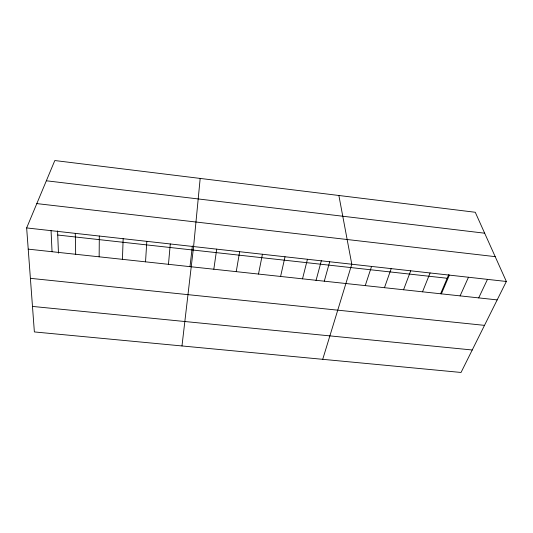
<?xml version="1.0" encoding="UTF-8"?>
<svg xmlns="http://www.w3.org/2000/svg" width="533" height="533" viewBox="0 0 533 533"><rect width="100%" height="100%" fill="white"/><g stroke="black" fill="none" stroke-linecap="round" stroke-linejoin="round"><path stroke-width="0.8" d="M99.151 256.813L99.311 236.039M122.43 259.331L123.156 238.704M145.536 261.836L146.815 241.342M168.468 264.315L170.293 243.961M200.181 178.422L193.592 246.566L181.98 345.95M190.008 266.58L192.386 245.953M213.82 269.225L216.711 249.144M236.239 271.65L239.65 251.703M258.498 274.062L262.423 254.248M280.591 276.454L285.015 256.766M302.517 278.826L307.441 259.271M316.016 280.551L321.439 260.364M324.284 281.177L329.7 261.756M322.718 359.322L351.793 264.221L338.875 195.491M365.238 285.615L371.568 266.427M384.46 287.693L391.209 268.619M403.548 289.759L410.716 270.797M422.522 291.811L430.098 272.963M26.65 227.931L54.806 160.54L475.263 212.267L506.35 281.477L461.045 372.46L34.372 331.932L26.65 227.931L506.35 281.477M440.638 293.71L448.766 274.588M441.364 293.85L449.352 275.115M460.092 295.882L468.474 277.247M478.694 297.894L487.475 279.365M32.48 306.422L472.231 349.988M30.394 278.333L484.497 325.363M28.222 249.138L497.176 299.892M57.744 235.026L447.2 278.266M36.817 203.599L495.197 256.646M46.344 180.78L484.664 233.201M51.061 230.656L52.047 251.716M57.577 230.889L58.457 253.142M75.28 233.354L75.686 254.274"/></g></svg>
